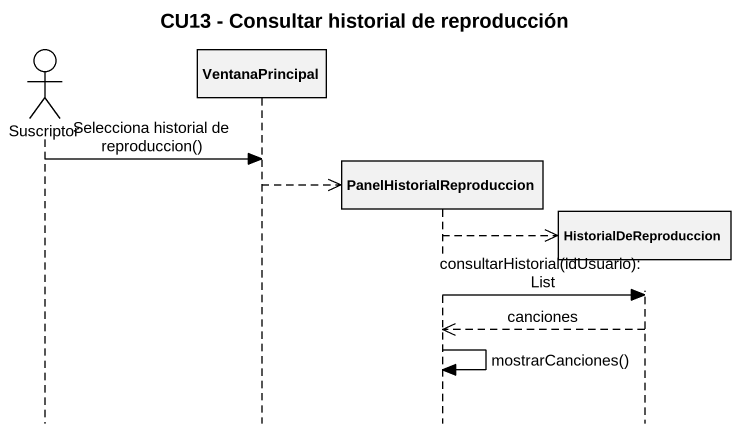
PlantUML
@startuml
title CU13 - Consultar historial de reproducción
hide footbox
actor Suscriptor
participant VentanaPrincipal
participant PanelHistorialReproduccion
participant HistorialDeReproduccion

Suscriptor -> VentanaPrincipal : Selecciona historial de reproduccion()
VentanaPrincipal -->> PanelHistorialReproduccion **
PanelHistorialReproduccion -->> HistorialDeReproduccion **
PanelHistorialReproduccion -> HistorialDeReproduccion : consultarHistorial(idUsuario): List
HistorialDeReproduccion -->> PanelHistorialReproduccion : canciones
PanelHistorialReproduccion -> PanelHistorialReproduccion : mostrarCanciones()
@enduml
